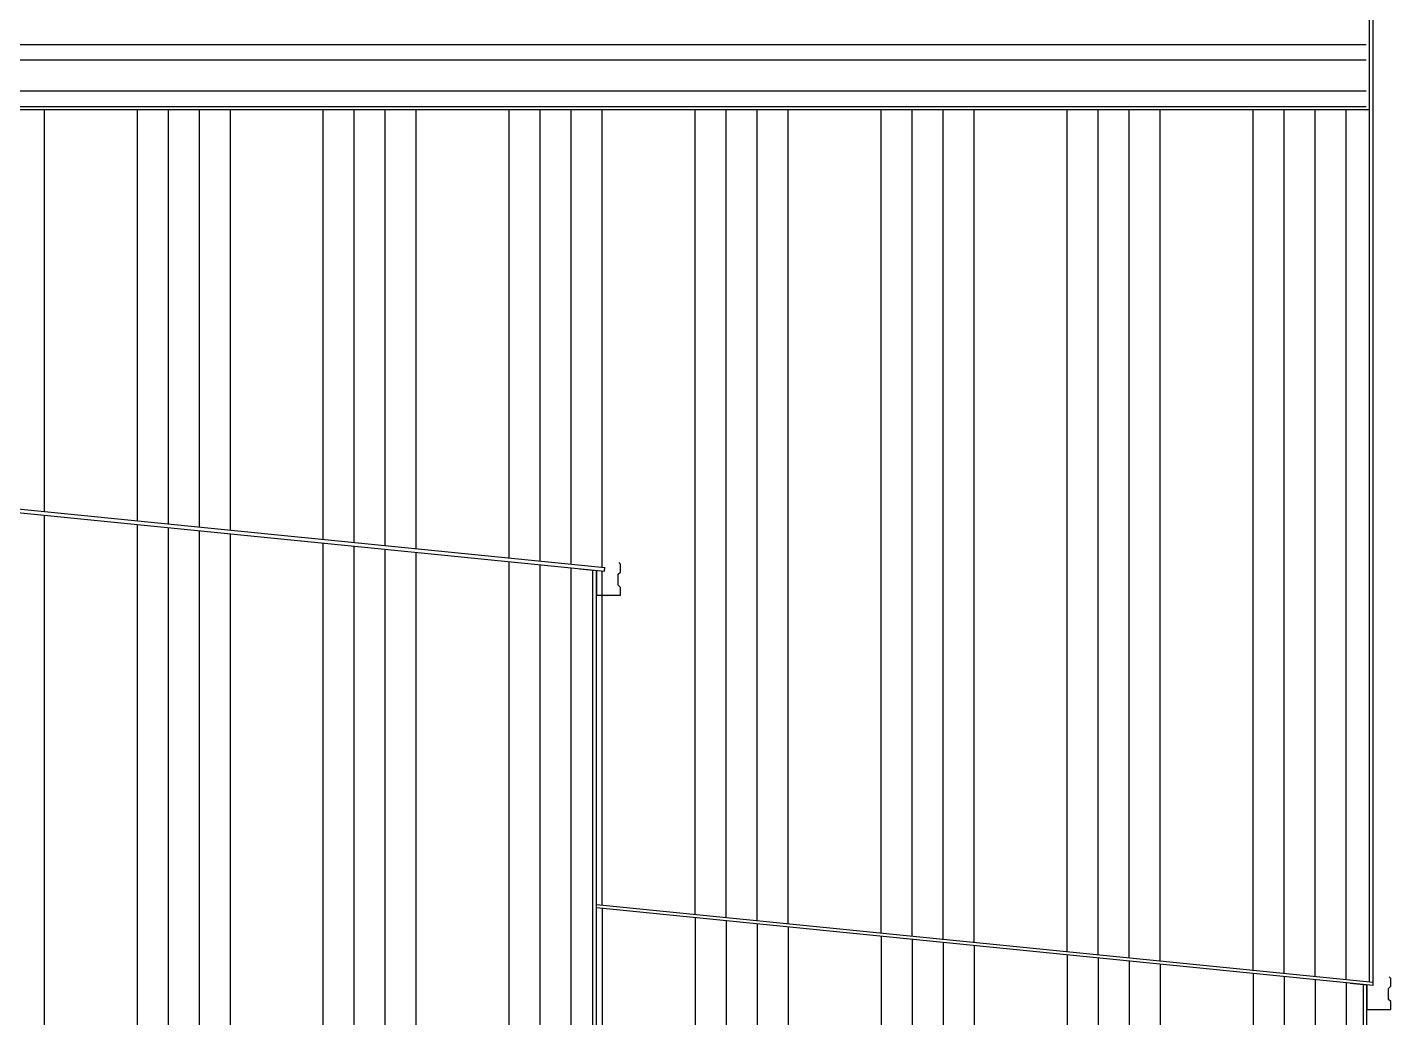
# Model space of a CAD drawing. Header units: metres. Extents: x 1422408 to 2565053, y 3723 to 80428.
# Drawn here: x 2267941.29 to 2267955.25, y 4225.45 to 4235.59 of the extents above; entities that cross this region are included whole.
import ezdxf

# ---------------------------------------------------------------- set-up
doc = ezdxf.new("R2010")
doc.units = ezdxf.units.M
doc.header["$LTSCALE"] = 3.5
doc.header["$MEASUREMENT"] = 0
doc.layers.get('0').update_dxf_attribs({"linetype": 'CONTINUOUS'})

msp = doc.modelspace()

# ---------------------------------------------------------------- hatches: boundary and pattern name
h = msp.add_hatch()
h.set_pattern_fill('ANSI32', color=256, scale=0.05, angle=135)
h.set_pattern_definition([(180, (2262694.14667, 4968.68066), (0, -0.47624949), []), (180, (2262693.9879, 4968.8394), (0, -0.47624949), [])])
h.paths.add_polyline_path([(2267955.00105, 4235.99971), (2267907.47349, 4235.9998), (2267907.47348, 4234.74668), (2267955.00105, 4234.74659)])
h = msp.add_hatch()
h.set_pattern_fill('ANSI34', color=256, scale=0.1, angle=45)
h.set_pattern_definition([(90, (2262694.1467, 4968.6807), (-1.90499797, 0), []), (90, (2262694.4642, 4968.9982), (-1.90499797, 0), []), (90, (2262694.7817, 4969.3157), (-1.90499797, 0), []), (90, (2262695.0992, 4969.6332), (-1.90499797, 0), [])])
h.paths.add_polyline_path([(2267954.97649, 4225.36294), (2267954.97649, 4225.78715), (2267954.83939, 4225.80086), (2267947.1183, 4226.5734), (2267947.11827, 4225.36294)])

# ---------------------------------------------------------------- linework, layer by layer
at = {"linetype": 'Continuous'}
for p, q in [((2267941.46356, 4230.63288), (2267941.46356, 4234.74659)), ((2267942.41606, 4230.53763), (2267942.41606, 4234.74659)), ((2267942.73356, 4230.50588), (2267942.73356, 4234.74659)), ((2267943.05106, 4230.47413), (2267943.05106, 4234.74659)), ((2267943.36856, 4230.44238), (2267943.36856, 4234.74659)), ((2267944.32106, 4230.34713), (2267944.32106, 4234.74659)), ((2267944.63856, 4230.31538), (2267944.63856, 4234.74659)), ((2267944.95606, 4230.28363), (2267944.95606, 4234.74659)), ((2267945.27356, 4230.25188), (2267945.27356, 4234.74659)), ((2267946.22606, 4230.15663), (2267946.22606, 4234.74659)), ((2267946.54356, 4230.12488), (2267946.54356, 4234.74659)), ((2267946.86106, 4230.09313), (2267946.86106, 4234.74659)), ((2267947.17856, 4230.06138), (2267947.17856, 4234.74659)), ((2267948.13105, 4226.50047), (2267948.13105, 4234.74659)), ((2267948.44855, 4226.46872), (2267948.44855, 4234.74659)), ((2267948.76605, 4226.43697), (2267948.76605, 4234.74659)), ((2267949.08355, 4226.40522), (2267949.08355, 4234.74659)), ((2267950.03605, 4226.30997), (2267950.03605, 4234.74659)), ((2267950.35355, 4226.27822), (2267950.35355, 4234.74659)), ((2267950.67105, 4226.24647), (2267950.67105, 4234.74659)), ((2267950.98855, 4226.21472), (2267950.98855, 4234.74659)), ((2267951.94105, 4226.11947), (2267951.94105, 4234.74659)), ((2267952.25855, 4226.08772), (2267952.25855, 4234.74659)), ((2267952.57605, 4226.05597), (2267952.57605, 4234.74659)), ((2267952.89355, 4226.02422), (2267952.89355, 4234.74659)), ((2267953.84605, 4225.92897), (2267953.84605, 4234.74659)), ((2267954.16355, 4225.89722), (2267954.16355, 4234.74659)), ((2267954.48105, 4225.86547), (2267954.48105, 4234.74659)), ((2267954.79855, 4225.83372), (2267954.79855, 4234.74659)), ((2267941.46356, 4223.79693), (2267941.46356, 4230.59268)), ((2267942.41606, 4223.7969), (2267942.41606, 4230.49743)), ((2267942.73356, 4223.7969), (2267942.73356, 4230.46568)), ((2267943.05106, 4223.79689), (2267943.05106, 4230.43393)), ((2267943.36856, 4223.79688), (2267943.36856, 4230.40218)), ((2267944.32106, 4223.79686), (2267944.32106, 4230.30693)), ((2267944.63856, 4223.79685), (2267944.63856, 4230.27518)), ((2267944.95606, 4223.79684), (2267944.95606, 4230.24343)), ((2267945.27356, 4223.79684), (2267945.27356, 4230.21168)), ((2267946.22606, 4223.79681), (2267946.22606, 4230.11643)), ((2267946.54356, 4223.79681), (2267946.54356, 4230.08468)), ((2267946.86106, 4223.7968), (2267946.86106, 4230.05293)), ((2267947.17856, 4229.77443), (2267947.17856, 4230.02118)), ((2267947.17856, 4226.59572), (2267947.17856, 4229.77443))]:
    msp.add_line(p, q, dxfattribs=at)
for p, q in [((2267927.27572, 4232.05166), (2267947.20404, 4230.05883)), ((2267927.27572, 4232.01147), (2267947.20006, 4230.01903)), ((2267955.07455, 4225.80612), (2267947.1183, 4226.60175)), ((2267955.07455, 4225.77737), (2267947.1183, 4226.5734)), ((2267954.97649, 4225.36294), (2267954.97649, 4225.78718)), ((2267955.00849, 4225.36294), (2267955.00849, 4225.78395)), ((2267955.07455, 4225.77737), (2267955.07455, 4225.80612))]:
    msp.add_line(p, q)
for points in [[(2267955.03469, 4244.46667), (2267955.03455, 4225.81012)], [(2267955.07455, 4225.80612), (2267955.07469, 4244.46667)], [(2267955.03462, 4234.74659), (2267907.47348, 4234.74659)], [(2267946.94928, 4230.04411), (2267947.11838, 4230.0272), (2267947.11815, 4229.77443), (2267947.36415, 4229.77442), (2267947.36415, 4229.85492), (2267947.34058, 4229.87851), (2267947.34058, 4229.9883), (2267947.36415, 4230.01187), (2267947.36415, 4230.09355), (2267947.34706, 4230.11064)], [(2267947.07838, 4230.0312), (2267947.07824, 4223.79679), (2267947.11824, 4223.79679), (2267947.11838, 4230.0272)], [(2267947.20006, 4230.01903), (2267947.20404, 4230.05883)], [(2267954.83939, 4225.80086), (2267955.00849, 4225.78395), (2267955.00849, 4225.53113), (2267955.25426, 4225.53117), (2267955.25426, 4225.61167), (2267955.23069, 4225.63526), (2267955.23069, 4225.74505), (2267955.25426, 4225.76862), (2267955.25426, 4225.8503), (2267955.23717, 4225.86739)]]:
    msp.add_lwpolyline(points)
at = {"const_width": 0.00112}
msp.add_lwpolyline([(2267947.1183, 4226.71151), (2267947.1183, 4226.60175), (2267947.2723, 4226.58635), (2267947.30036, 4226.58354)], dxfattribs=at)

doc.saveas('drawing.dxf')
